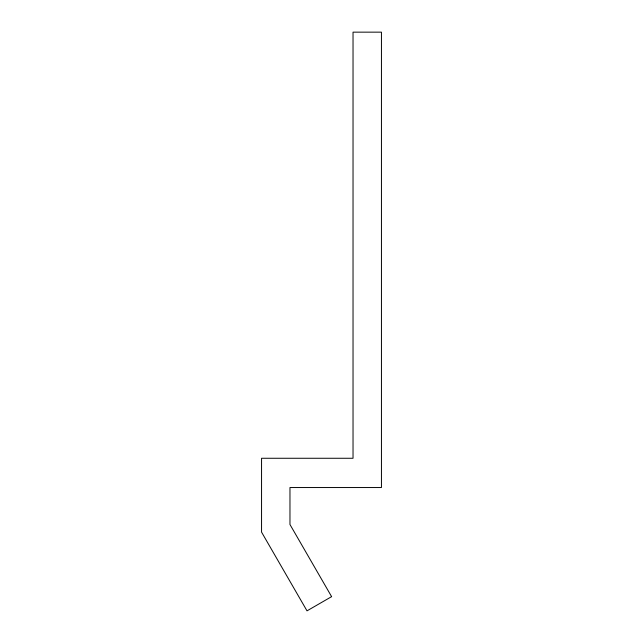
<?xml version="1.0" encoding="UTF-8"?>
<svg xmlns="http://www.w3.org/2000/svg" width="643" height="643" viewBox="0 0 643 643"><rect width="100%" height="100%" fill="white"/><g stroke="black" fill="none" stroke-linecap="round" stroke-linejoin="round"><path stroke-width="0.96" d="M331.611 596.648L307.008 610.85L261.556 532.123L261.556 458.266L353.031 458.266L353.031 32.15L381.444 32.15L381.444 487.539L289.969 487.539L289.969 524.511L331.611 596.648"/></g></svg>
